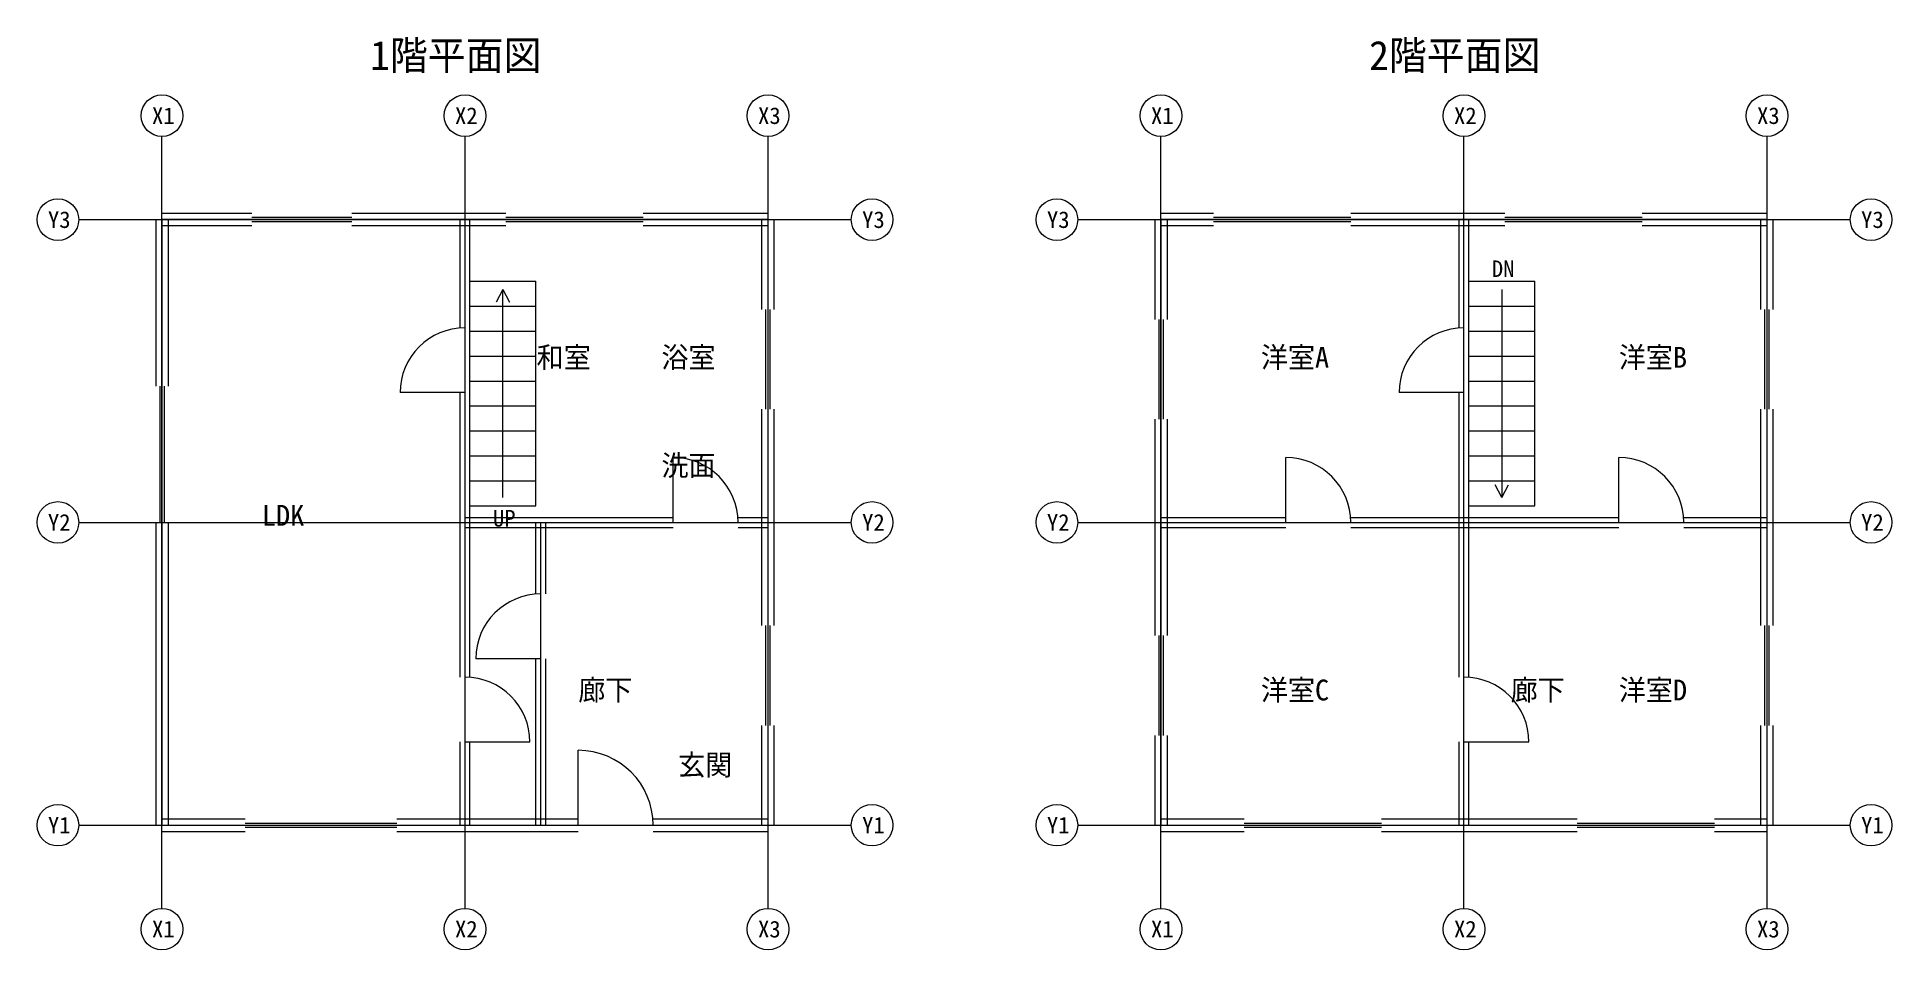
# Model space of a CAD drawing. Extents: x -1500 to 20780, y -1500 to 9475.
import ezdxf

# ---------------------------------------------------------------- set-up
doc = ezdxf.new("R2010")
doc.units = 0
for name, color, linetype, lineweight in [('図枠', 7, 'Continuous', 0), ('壁', 7, 'Continuous', 0), ('壁芯', 7, 'Continuous', 0), ('建具', 7, 'Continuous', 0), ('文字', 7, 'Continuous', 0), ('通り芯', 7, 'Continuous', 0), ('階段', 7, 'Continuous', 0)]:
    doc.layers.add(name, color=color, linetype=linetype, lineweight=lineweight)

msp = doc.modelspace()

# ---------------------------------------------------------------- linework, layer by layer
at = {"layer": '壁'}
for p, q in [((1080, 7355), (0, 7355)), ((4130, 7355), (2280, 7355)), ((7280, 7355), (5780, 7355)), ((12630, 7355), (12000, 7355)), ((16130, 7355), (14280, 7355)), ((19280, 7355), (17780, 7355)), ((-75, 7280), (-75, 5280)), ((1080, 7205), (0, 7205)), ((75, 7280), (75, 5280)), ((4130, 7205), (2280, 7205)), ((3580, 5980), (3580, 7280)), ((3700, 5980), (3700, 7280)), ((7280, 7205), (5780, 7205)), ((7205, 6200), (7205, 7280)), ((7355, 6200), (7355, 7280)), ((11925, 7280), (11925, 6080)), ((12630, 7205), (12000, 7205)), ((12075, 7280), (12075, 6080)), ((16130, 7205), (14280, 7205)), ((15580, 5980), (15580, 7280)), ((15700, 5980), (15700, 7280)), ((19280, 7205), (17780, 7205)), ((19205, 6200), (19205, 7280)), ((19355, 6200), (19355, 7280)), ((3580, 1780), (3580, 5200)), ((3700, 1780), (3700, 5200)), ((15580, 1780), (15580, 5200)), ((15700, 1780), (15700, 5200)), ((7205, 2400), (7205, 5000)), ((7355, 2400), (7355, 5000)), ((19205, 2400), (19205, 5000)), ((19355, 2400), (19355, 5000)), ((11925, 4880), (11925, 2280)), ((12075, 4880), (12075, 2280)), ((-75, 3630), (-75, 0)), ((75, 3630), (75, 0)), ((3640, 3700), (6140, 3700)), ((3640, 3580), (6140, 3580)), ((4490, 2780), (4490, 3640)), ((4610, 2780), (4610, 3640)), ((6920, 3700), (7280, 3700)), ((6920, 3580), (7280, 3580)), ((12000, 3700), (13500, 3700)), ((12000, 3580), (13500, 3580)), ((14280, 3700), (17500, 3700)), ((14280, 3580), (17500, 3580)), ((18280, 3700), (19280, 3700)), ((18280, 3580), (19280, 3580)), ((4490, 0), (4490, 2000)), ((4610, 0), (4610, 2000)), ((7205, 0), (7205, 1200)), ((7355, 0), (7355, 1200)), ((19205, 0), (19205, 1200)), ((19355, 0), (19355, 1200)), ((3580, 0), (3580, 1000)), ((3700, 0), (3700, 1000)), ((11925, 1080), (11925, 0)), ((12075, 1080), (12075, 0)), ((15580, 0), (15580, 1000)), ((15700, 0), (15700, 1000)), ((0, 75), (1000, 75)), ((2820, 75), (5000, 75)), ((5900, 75), (7280, 75)), ((12000, 75), (13000, 75)), ((14650, 75), (17000, 75)), ((18650, 75), (19280, 75)), ((0, -75), (1000, -75)), ((2820, -75), (5000, -75)), ((5900, -75), (7280, -75)), ((12000, -75), (13000, -75)), ((14650, -75), (17000, -75)), ((18650, -75), (19280, -75))]:
    msp.add_line(p, q, dxfattribs=at)
at = {"layer": '壁芯'}
for p, q in [((7280, 7280), (0, 7280)), ((0, 7280), (0, 0)), ((3640, 0), (3640, 7280)), ((7280, 0), (7280, 7280)), ((19280, 7280), (12000, 7280)), ((12000, 7280), (12000, 0)), ((15640, 0), (15640, 7280)), ((19280, 0), (19280, 7280)), ((3640, 3640), (7280, 3640)), ((4550, 0), (4550, 3640)), ((12000, 3640), (19280, 3640)), ((0, 0), (7280, 0)), ((12000, 0), (19280, 0))]:
    msp.add_line(p, q, dxfattribs=at)
at = {"layer": '建具'}
for p, q in [((2280, 7305), (1080, 7305)), ((2280, 7255), (1080, 7255)), ((5780, 7305), (4130, 7305)), ((5780, 7255), (4130, 7255)), ((14280, 7305), (12630, 7305)), ((14280, 7255), (12630, 7255)), ((17780, 7305), (16130, 7305)), ((17780, 7255), (16130, 7255)), ((7255, 5000), (7255, 6200)), ((7305, 5000), (7305, 6200)), ((11975, 6080), (11975, 4880)), ((12025, 6080), (12025, 4880)), ((19255, 5000), (19255, 6200)), ((19305, 5000), (19305, 6200)), ((-25, 5280), (-25, 3630)), ((25, 5280), (25, 3630)), ((3640, 5200), (2860, 5200)), ((15640, 5200), (14860, 5200)), ((6140, 3640), (6140, 4420)), ((13500, 3640), (13500, 4420)), ((17500, 3640), (17500, 4420)), ((7255, 1200), (7255, 2400)), ((7305, 1200), (7305, 2400)), ((11975, 2280), (11975, 1080)), ((12025, 2280), (12025, 1080)), ((19255, 1200), (19255, 2400)), ((19305, 1200), (19305, 2400)), ((4550, 2000), (3770, 2000)), ((3640, 1000), (4420, 1000)), ((5000, 0), (5000, 900)), ((15640, 1000), (16420, 1000)), ((1000, 25), (2820, 25)), ((13000, 25), (14650, 25)), ((17000, 25), (18650, 25)), ((1000, -25), (2820, -25)), ((13000, -25), (14650, -25)), ((17000, -25), (18650, -25))]:
    msp.add_line(p, q, dxfattribs=at)
for centre, radius, start, end in [((3640, 5200), 780, 90, 180), ((15640, 5200), 780, 90, 180), ((6140, 3640), 780, 0, 90), ((13500, 3640), 780, 0, 90), ((17500, 3640), 780, 0, 90), ((4550, 2000), 780, 90, 180), ((3640, 1000), 780, 0, 90), ((15640, 1000), 780, 0, 90), ((5000, 0), 900, 0, 90)]:
    msp.add_arc(centre, radius, start, end, dxfattribs=at)
at = {"layer": '通り芯'}
for p, q in [((0, -1000), (0, 8280)), ((3640, -1000), (3640, 8280)), ((7280, -1000), (7280, 8280)), ((12000, -1000), (12000, 8280)), ((15640, -1000), (15640, 8280)), ((19280, -1000), (19280, 8280)), ((-1000, 7280), (8280, 7280)), ((11000, 7280), (20280, 7280)), ((-1000, 3640), (8280, 3640)), ((11000, 3640), (20280, 3640)), ((-1000, 0), (8280, 0)), ((11000, 0), (20280, 0))]:
    msp.add_line(p, q, dxfattribs=at)
for centre in [(0, 8530), (3640, 8530), (7280, 8530), (12000, 8530), (15640, 8530), (19280, 8530), (-1250, 7280), (8530, 7280), (10750, 7280), (20530, 7280), (-1250, 3640), (8530, 3640), (10750, 3640), (20530, 3640), (-1250, 0), (8530, 0), (10750, 0), (20530, 0), (0, -1250), (3640, -1250), (7280, -1250), (12000, -1250), (15640, -1250), (19280, -1250)]:
    msp.add_circle(centre, 250, dxfattribs=at)
at = {"layer": '階段'}
for p, q in [((3700, 6540), (4490, 6540)), ((3700, 3840), (3700, 6540)), ((4490, 3840), (4490, 6540)), ((15700, 6540), (16490, 6540)), ((15700, 3840), (15700, 6540)), ((16490, 3840), (16490, 6540)), ((3700, 6240), (4490, 6240)), ((4095, 6440), (4015, 6290)), ((4095, 3940), (4095, 6440)), ((4095, 6440), (4175, 6290)), ((15700, 6240), (16490, 6240)), ((16095, 6440), (16095, 3940)), ((3700, 5940), (4490, 5940)), ((15700, 5940), (16490, 5940)), ((3700, 5640), (4490, 5640)), ((15700, 5640), (16490, 5640)), ((3700, 5340), (4490, 5340)), ((15700, 5340), (16490, 5340)), ((3700, 5040), (4490, 5040)), ((15700, 5040), (16490, 5040)), ((3700, 4740), (4490, 4740)), ((15700, 4740), (16490, 4740)), ((3700, 4440), (4490, 4440)), ((15700, 4440), (16490, 4440)), ((3700, 4140), (4490, 4140)), ((15700, 4140), (16490, 4140)), ((16095, 3940), (16015, 4090)), ((16095, 3940), (16175, 4090)), ((3700, 3840), (4490, 3840)), ((15700, 3840), (16490, 3840))]:
    msp.add_line(p, q, dxfattribs=at)

# ---------------------------------------------------------------- texts
at = {"layer": '図枠'}
for s, p in [('1階平面図', (2500, 9080)), ('2階平面図', (14500, 9080))]:
    msp.add_text(s, height=350, dxfattribs=at).set_placement(p)
at = {"layer": '文字'}
for s, height, p in [('DN', 200, (15975, 6590)), ('和室', 250, (4500, 5500)), ('浴室', 250, (6000, 5500)), ('洋室A', 250, (13200, 5500)), ('洋室B', 250, (17500, 5500)), ('洗面', 250, (6000, 4200)), ('LDK', 250, (1200, 3600)), ('UP', 200, (3975, 3590)), ('廊下', 250, (5000, 1500)), ('洋室C', 250, (13200, 1500)), ('廊下', 250, (16200, 1500)), ('洋室D', 250, (17500, 1500)), ('玄関', 250, (6200, 600))]:
    msp.add_text(s, height=height, dxfattribs=at).set_placement(p)
at = {"layer": '通り芯'}
for s, p in [('X1', (-120, 8430)), ('X2', (3520, 8430)), ('X3', (7160, 8430)), ('X1', (11880, 8430)), ('X2', (15520, 8430)), ('X3', (19160, 8430)), ('Y3', (-1370, 7180)), ('Y3', (8410, 7180)), ('Y3', (10630, 7180)), ('Y3', (20410, 7180)), ('Y2', (-1370, 3540)), ('Y2', (8410, 3540)), ('Y2', (10630, 3540)), ('Y2', (20410, 3540)), ('Y1', (-1370, -100)), ('Y1', (8410, -100)), ('Y1', (10630, -100)), ('Y1', (20410, -100)), ('X1', (-120, -1350)), ('X2', (3520, -1350)), ('X3', (7160, -1350)), ('X1', (11880, -1350)), ('X2', (15520, -1350)), ('X3', (19160, -1350))]:
    msp.add_text(s, height=200, dxfattribs=at).set_placement(p)

doc.saveas('drawing.dxf')
